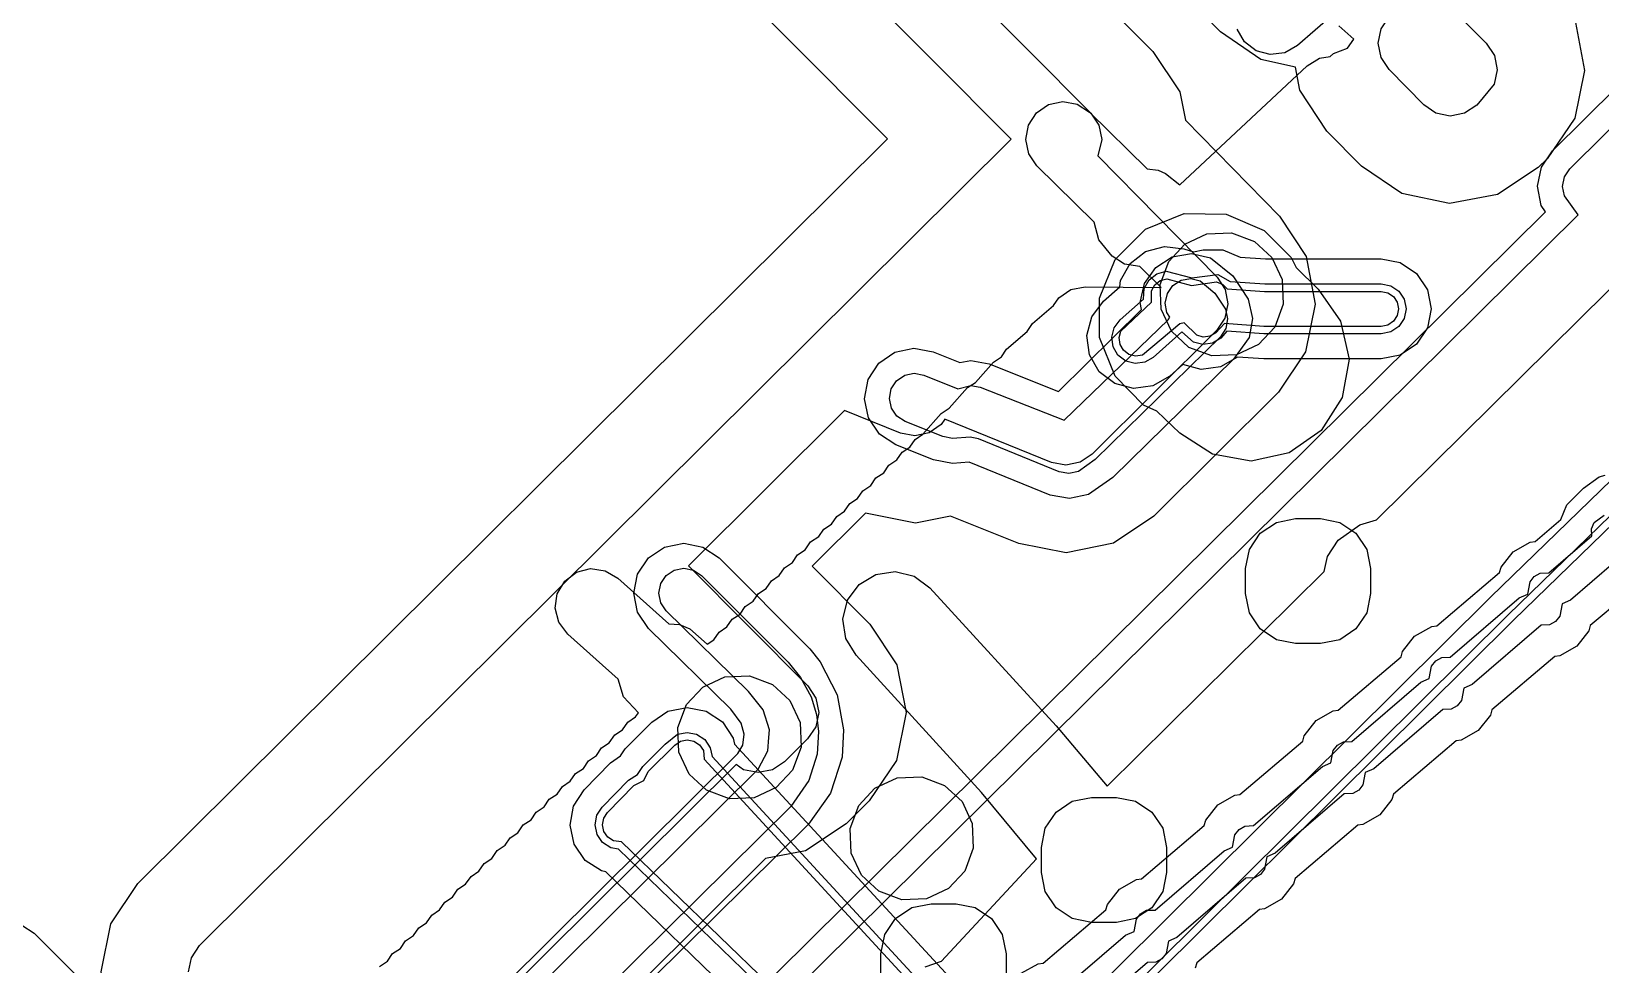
# Model space of a CAD drawing. Header units: metres. Extents: x -2677 to -840, y 169 to 1487.
# Drawn here: x -1908.2 to -1845.4, y 1224.1 to 1261.4 of the extents above; entities that cross this region are included whole.
import ezdxf

# ---------------------------------------------------------------- set-up
doc = ezdxf.new("R2010")
doc.units = ezdxf.units.M
doc.layers.add('AI_GREENING_EXCLUSIONS', color=1, linetype='Continuous')

msp = doc.modelspace()

# ---------------------------------------------------------------- linework, layer by layer
at = {"layer": 'AI_GREENING_EXCLUSIONS'}
for points in [[(-1878.318, 1275.697), (-1863.346, 1260.634), (-1862.267, 1259.009), (-1862.046, 1257.881), (-1858.284, 1254.045), (-1857.219, 1252.421), (-1856.853, 1250.515), (-1857.241, 1248.613), (-1858.324, 1247.002), (-1863.309, 1242.036), (-1864.917, 1240.961), (-1866.812, 1240.578), (-1868.711, 1240.942), (-1871.44, 1242.044), (-1872.836, 1241.754), (-1874.844, 1242.155), (-1876.971, 1240.04), (-1874.664, 1237.719), (-1873.585, 1236.094), (-1873.21, 1234.179), (-1873.596, 1232.267), (-1874.685, 1230.648), (-1875.607, 1229.731), (-1877.232, 1228.652), (-1878.835, 1228.339), (-1888.872, 1218.361)], [(-1880.8, 1273.229), (-1865.828, 1258.167), (-1865.504, 1257.679), (-1865.392, 1257.105), (-1865.555, 1256.461), (-1860.782, 1251.594), (-1860.463, 1251.107), (-1860.353, 1250.535), (-1860.47, 1249.965), (-1860.795, 1249.481), (-1865.779, 1244.515), (-1866.261, 1244.193), (-1866.83, 1244.078), (-1867.4, 1244.187), (-1871.671, 1245.913), (-1871.809, 1245.703), (-1872.293, 1245.373), (-1872.866, 1245.254), (-1873.441, 1245.363), (-1875.673, 1246.265), (-1881.921, 1240.055), (-1877.146, 1235.251), (-1876.822, 1234.764), (-1876.71, 1234.19), (-1876.826, 1233.616), (-1877.153, 1233.13), (-1878.075, 1232.214), (-1878.562, 1231.89), (-1879.136, 1231.778), (-1879.71, 1231.893), (-1880.016, 1232.099), (-1893.358, 1218.838)], [(-1901.904, 1223.803), (-1901.788, 1224.376), (-1901.461, 1224.862), (-1869.013, 1257.116), (-1881.871, 1270.051)], [(-1925.245, 1177.19), (-1895.731, 1206.582), (-1847.643, 1254.21), (-1847.816, 1254.472), (-1847.966, 1255.238), (-1847.81, 1256.003), (-1847.374, 1256.65), (-1838.339, 1265.617)], [(-1924.54, 1176.48), (-1895.03, 1205.869), (-1846.338, 1254.095), (-1846.891, 1254.851), (-1846.966, 1255.234), (-1846.888, 1255.616), (-1846.67, 1255.94), (-1836.932, 1265.604)], [(-1909.034, 1219.214), (-1907.414, 1220.301), (-1905.502, 1220.685), (-1904.031, 1220.396), (-1905.029, 1221.899), (-1905.404, 1223.813), (-1905.017, 1225.725), (-1903.928, 1227.344), (-1873.963, 1257.131), (-1882.077, 1265.294)], [(-1872.459, 1224.016), (-1871.802, 1224.237), (-1867.995, 1228.33), (-1870.196, 1230.982), (-1875.217, 1236.476), (-1875.621, 1237.144), (-1875.738, 1237.915), (-1875.552, 1238.673), (-1875.09, 1239.302), (-1874.422, 1239.706), (-1873.65, 1239.823), (-1872.893, 1239.637), (-1872.264, 1239.175), (-1867.217, 1233.651), (-1865.172, 1231.232), (-1856.494, 1239.821), (-1856.37, 1240.43), (-1855.933, 1241.077), (-1855.074, 1241.692), (-1854.409, 1241.886), (-1833.608, 1262.474)], [(-1846.451, 1261.782), (-1846.085, 1259.865), (-1846.48, 1257.955), (-1847.576, 1256.341), (-1847.938, 1255.985), (-1849.569, 1254.913), (-1851.485, 1254.547), (-1853.395, 1254.942), (-1855.009, 1256.038), (-1856.397, 1257.446), (-1856.397, 1257.446), (-1857.468, 1259.076), (-1857.646, 1260.007), (-1859.035, 1260.304), (-1860.641, 1261.411), (-1861.334, 1262.124)], [(-1856.156, 1262.09), (-1857.567, 1260.865), (-1858.076, 1260.575), (-1858.656, 1260.502), (-1859.221, 1260.656), (-1859.683, 1261.015), (-1859.973, 1261.523)], [(-1894.268, 1224.028), (-1893.957, 1224.232), (-1893.748, 1224.541), (-1893.434, 1224.747), (-1893.226, 1225.054), (-1892.911, 1225.261), (-1892.702, 1225.568), (-1892.387, 1225.774), (-1892.179, 1226.082), (-1891.865, 1226.288), (-1891.657, 1226.594), (-1891.348, 1226.797), (-1891.134, 1227.112), (-1890.826, 1227.315), (-1890.611, 1227.63), (-1890.297, 1227.837), (-1890.088, 1228.145), (-1889.78, 1228.347), (-1889.565, 1228.663), (-1889.245, 1228.874), (-1889.042, 1229.173), (-1888.736, 1229.374), (-1888.524, 1229.687), (-1888.209, 1229.894), (-1888.001, 1230.201), (-1887.69, 1230.405), (-1887.48, 1230.713), (-1887.166, 1230.92), (-1886.958, 1231.226), (-1886.643, 1231.433), (-1886.435, 1231.74), (-1886.12, 1231.947), (-1885.912, 1232.254), (-1885.597, 1232.461), (-1885.389, 1232.767), (-1885.081, 1232.97), (-1884.867, 1233.285), (-1884.558, 1233.487), (-1884.344, 1233.803), (-1884.03, 1234.01), (-1883.919, 1234.173), (-1884.509, 1234.814), (-1884.725, 1235.516), (-1886.746, 1237.324), (-1887.098, 1237.792), (-1887.243, 1238.359), (-1887.161, 1238.938), (-1886.864, 1239.442), (-1886.396, 1239.794), (-1885.829, 1239.939), (-1885.249, 1239.857), (-1884.746, 1239.56), (-1882.708, 1237.736), (-1882.273, 1237.701), (-1881.866, 1237.538), (-1881.171, 1236.913), (-1880.899, 1237.092), (-1880.691, 1237.399), (-1880.376, 1237.606), (-1880.167, 1237.913), (-1879.853, 1238.12), (-1879.644, 1238.427), (-1879.33, 1238.633), (-1879.122, 1238.94), (-1878.813, 1239.142), (-1878.6, 1239.457), (-1878.291, 1239.66), (-1878.077, 1239.976), (-1877.762, 1240.182), (-1877.554, 1240.49), (-1877.245, 1240.692), (-1877.031, 1241.009), (-1876.71, 1241.219), (-1876.508, 1241.518), (-1876.201, 1241.719), (-1875.989, 1242.032), (-1875.674, 1242.239), (-1875.466, 1242.546), (-1875.155, 1242.75), (-1874.946, 1243.059), (-1874.631, 1243.265), (-1874.423, 1243.571), (-1874.108, 1243.778), (-1873.9, 1244.085), (-1873.585, 1244.292), (-1873.377, 1244.599), (-1873.063, 1244.806), (-1872.855, 1245.112), (-1872.546, 1245.315), (-1871.809, 1246.148), (-1871.495, 1246.355), (-1870.763, 1247.181), (-1870.443, 1247.392), (-1869.722, 1248.205), (-1869.407, 1248.412), (-1869.198, 1248.718), (-1868.376, 1249.433), (-1868.159, 1249.753), (-1867.327, 1250.464), (-1867.113, 1250.779), (-1866.624, 1251.101), (-1866.049, 1251.21), (-1863.021, 1251.188), (-1863.87, 1252.021), (-1864.479, 1252.122), (-1864.969, 1252.443), (-1865.508, 1253.095), (-1865.691, 1253.806), (-1867.983, 1256.054), (-1868.313, 1256.537), (-1868.433, 1257.11), (-1868.324, 1257.685), (-1868.004, 1258.175), (-1867.521, 1258.505), (-1866.948, 1258.625), (-1866.373, 1258.516), (-1865.883, 1258.196), (-1863.574, 1255.932), (-1863.141, 1255.877), (-1862.837, 1255.75), (-1862.264, 1255.293), (-1857.184, 1260.052), (-1856.687, 1260.361), (-1856.259, 1260.432), (-1856.132, 1260.554), (-1855.561, 1260.767), (-1855.316, 1261.119), (-1855.907, 1261.652)], [(-1878.931, 1223.112), (-1884.711, 1228.715), (-1885.022, 1228.773), (-1885.349, 1228.985), (-1885.57, 1229.307), (-1885.651, 1229.689), (-1885.58, 1230.072), (-1885.368, 1230.399), (-1884.321, 1231.474), (-1883.95, 1231.705), (-1883.735, 1232.029), (-1882.854, 1232.917), (-1882.354, 1233.312), (-1881.972, 1233.389), (-1881.589, 1233.314), (-1881.264, 1233.099), (-1881.046, 1232.775), (-1880.974, 1232.421), (-1868.491, 1218.87), (-1849.143, 1238.088), (-1830.505, 1256.184)], [(-1878.72, 1223.326), (-1884.588, 1229.013), (-1884.911, 1229.051), (-1885.14, 1229.2), (-1885.295, 1229.425), (-1885.351, 1229.693), (-1885.302, 1229.961), (-1885.153, 1230.19), (-1884.106, 1231.265), (-1883.699, 1231.458), (-1883.522, 1231.818), (-1882.465, 1232.882), (-1882.238, 1233.035), (-1881.971, 1233.089), (-1881.703, 1233.037), (-1881.475, 1232.886), (-1881.322, 1232.659), (-1881.284, 1232.313), (-1868.501, 1218.437), (-1848.931, 1237.875), (-1830.164, 1256.097)], [(-1879.632, 1222.399), (-1885.215, 1227.811), (-1885.393, 1227.844), (-1886.047, 1228.269), (-1886.489, 1228.912), (-1886.651, 1229.676), (-1886.509, 1230.443), (-1886.084, 1231.097), (-1885.037, 1232.172), (-1884.633, 1232.449), (-1884.445, 1232.734), (-1883.387, 1233.799), (-1882.74, 1234.234), (-1881.975, 1234.389), (-1881.209, 1234.24), (-1880.559, 1233.808), (-1880.123, 1233.161), (-1880.075, 1232.922), (-1868.457, 1220.313), (-1849.848, 1238.797), (-1836.204, 1252.045)], [(-1868.619, 1223.75), (-1867.939, 1224.133), (-1867.738, 1224.157), (-1865.227, 1226.293), (-1865.167, 1226.509), (-1864.685, 1227.123), (-1864.004, 1227.506), (-1863.803, 1227.53), (-1861.293, 1229.666), (-1861.232, 1229.883), (-1860.75, 1230.496), (-1860.07, 1230.879), (-1859.868, 1230.903), (-1857.358, 1233.039), (-1857.297, 1233.256), (-1856.815, 1233.87), (-1856.135, 1234.252), (-1855.934, 1234.276), (-1853.423, 1236.412), (-1853.363, 1236.629), (-1852.881, 1237.243), (-1852.2, 1237.625), (-1851.999, 1237.65), (-1849.489, 1239.785), (-1849.428, 1240.002), (-1848.946, 1240.616), (-1848.266, 1240.999), (-1848.064, 1241.023), (-1847.03, 1241.909), (-1846.796, 1242.496), (-1846.131, 1243.159), (-1845.499, 1243.616), (-1845.26, 1243.673)], [(-1867.194, 1222.91), (-1864.437, 1225.274), (-1864.099, 1225.42), (-1864.007, 1225.921), (-1863.838, 1226.136), (-1863.6, 1226.27), (-1863.26, 1226.283), (-1860.502, 1228.648), (-1860.164, 1228.793), (-1860.072, 1229.295), (-1859.904, 1229.509), (-1859.666, 1229.643), (-1859.325, 1229.657), (-1856.567, 1232.021), (-1856.23, 1232.167), (-1856.138, 1232.668), (-1855.969, 1232.883), (-1855.731, 1233.017), (-1855.39, 1233.03), (-1852.633, 1235.394), (-1852.295, 1235.54), (-1852.203, 1236.041), (-1852.034, 1236.256), (-1851.796, 1236.39), (-1851.456, 1236.403), (-1848.698, 1238.767), (-1848.36, 1238.913), (-1848.268, 1239.414), (-1848.1, 1239.629), (-1847.862, 1239.763), (-1847.521, 1239.776), (-1845.8, 1241.252), (-1845.807, 1241.534), (-1845.706, 1241.788), (-1845.3, 1242.075)], [(-1900.451, 1212.173), (-1879.939, 1232.55), (-1879.747, 1232.878), (-1879.693, 1233.323), (-1879.811, 1233.756), (-1880.222, 1234.317), (-1883.519, 1237.543), (-1883.952, 1238.192), (-1884.105, 1238.957), (-1883.952, 1239.722), (-1883.519, 1240.371), (-1882.87, 1240.805), (-1882.105, 1240.957), (-1881.339, 1240.805), (-1880.691, 1240.372), (-1877.068, 1236.732), (-1876.653, 1236.21), (-1875.975, 1234.892), (-1875.717, 1233.495), (-1875.776, 1232.398), (-1876.235, 1230.96), (-1877.12, 1229.712), (-1898.29, 1208.754)], [(-1900.607, 1210.617), (-1879.125, 1231.914), (-1878.746, 1232.655), (-1878.703, 1233.186), (-1878.682, 1233.492), (-1878.935, 1234.287), (-1879.515, 1235.025), (-1882.812, 1238.25), (-1883.028, 1238.574), (-1883.105, 1238.957), (-1883.028, 1239.34), (-1882.812, 1239.664), (-1882.487, 1239.881), (-1882.105, 1239.957), (-1881.722, 1239.881), (-1881.398, 1239.664), (-1877.925, 1236.193), (-1877.435, 1235.587), (-1877.009, 1234.809), (-1876.798, 1234.109), (-1876.714, 1233.422), (-1876.769, 1232.518), (-1877.098, 1231.466), (-1877.824, 1230.423), (-1898.986, 1209.472)], [(-1844.913, 1240.168), (-1846.648, 1238.681), (-1846.985, 1238.535), (-1847.077, 1238.034), (-1847.246, 1237.819), (-1847.484, 1237.685), (-1847.825, 1237.672), (-1850.583, 1235.308), (-1850.92, 1235.162), (-1851.012, 1234.661), (-1851.181, 1234.446), (-1851.419, 1234.312), (-1851.759, 1234.299), (-1854.517, 1231.934), (-1854.855, 1231.788), (-1854.947, 1231.287), (-1855.115, 1231.072), (-1855.353, 1230.939), (-1855.694, 1230.925), (-1858.452, 1228.561), (-1858.789, 1228.415), (-1858.881, 1227.914), (-1859.05, 1227.699), (-1859.288, 1227.565), (-1859.629, 1227.552), (-1862.387, 1225.188), (-1862.724, 1225.042), (-1862.816, 1224.541), (-1862.985, 1224.326), (-1863.223, 1224.192), (-1863.563, 1224.179), (-1866.321, 1221.815)], [(-1844.495, 1238.814), (-1845.857, 1237.663), (-1845.918, 1237.446), (-1846.4, 1236.832), (-1847.08, 1236.449), (-1847.281, 1236.425), (-1849.792, 1234.289), (-1849.853, 1234.073), (-1850.335, 1233.459), (-1851.015, 1233.076), (-1851.216, 1233.052), (-1853.726, 1230.916), (-1853.787, 1230.699), (-1854.269, 1230.086), (-1854.949, 1229.703), (-1855.151, 1229.679), (-1857.661, 1227.543), (-1857.722, 1227.326), (-1858.204, 1226.712), (-1858.884, 1226.33), (-1859.086, 1226.305), (-1861.596, 1224.17), (-1861.657, 1223.953)], [(-1908.567, 1225.683), (-1908.08, 1225.358), (-1900.425, 1217.699)]]:
    msp.add_lwpolyline(points, dxfattribs=at)
for points in [[(-1854.225, 1260.391), (-1854.335, 1260.966), (-1854.216, 1261.539), (-1853.887, 1262.023), (-1853.525, 1262.38), (-1853.036, 1262.701), (-1852.461, 1262.811), (-1851.888, 1262.692), (-1851.404, 1262.363), (-1850.71, 1261.661), (-1850.016, 1260.956), (-1849.695, 1260.467), (-1849.585, 1259.892), (-1849.703, 1259.319), (-1850.394, 1258.478), (-1850.883, 1258.157), (-1851.458, 1258.047), (-1852.031, 1258.166), (-1852.516, 1258.494), (-1853.209, 1259.197), (-1853.903, 1259.902), (-1854.225, 1260.391)], [(-1857.624, 1251.982), (-1856.733, 1251.125), (-1855.84, 1249.845), (-1855.505, 1248.321), (-1855.779, 1246.784), (-1856.62, 1245.47), (-1857.9, 1244.577), (-1859.424, 1244.242), (-1860.96, 1244.515), (-1862.275, 1245.356), (-1863.194, 1246.239), (-1863.72, 1246.479), (-1864.854, 1247.639), (-1865.478, 1249.181), (-1865.478, 1250.764), (-1864.854, 1252.306), (-1863.64, 1253.52), (-1862.098, 1254.144), (-1860.418, 1254.124), (-1858.894, 1253.466), (-1857.813, 1252.386), (-1857.624, 1251.982)], [(-1858.137, 1250.516), (-1858.478, 1249.599), (-1859.125, 1248.9), (-1860.007, 1248.491), (-1860.993, 1248.452), (-1861.91, 1248.793), (-1862.609, 1249.44), (-1863.018, 1250.322), (-1863.057, 1251.308), (-1862.716, 1252.225), (-1862.069, 1252.924), (-1861.187, 1253.333), (-1860.201, 1253.372), (-1859.284, 1253.031), (-1858.585, 1252.384), (-1858.176, 1251.502), (-1858.137, 1250.516)], [(-1874.279, 1245.325), (-1874.719, 1245.97), (-1874.879, 1246.733), (-1874.735, 1247.5), (-1874.308, 1248.154), (-1873.663, 1248.594), (-1872.9, 1248.754), (-1872.133, 1248.61), (-1871.069, 1248.182), (-1870.629, 1248.267), (-1869.895, 1248.13), (-1867.116, 1247.033), (-1863.804, 1250.312), (-1863.853, 1250.588), (-1863.684, 1251.349), (-1863.236, 1251.989), (-1862.578, 1252.408), (-1861.81, 1252.543), (-1861.048, 1252.374), (-1860.15, 1251.656), (-1859.533, 1250.715), (-1859.365, 1249.952), (-1859.502, 1249.184), (-1860.119, 1248.324), (-1864.952, 1243.586), (-1865.923, 1242.911), (-1866.685, 1242.744), (-1867.453, 1242.881), (-1870.689, 1244.199), (-1871.353, 1244.149), (-1872.12, 1244.293), (-1873.625, 1244.898), (-1874.279, 1245.325)], [(-1853.456, 1252.181), (-1852.807, 1251.747), (-1852.373, 1251.098), (-1852.221, 1250.333), (-1852.373, 1249.568), (-1852.807, 1248.919), (-1853.456, 1248.485), (-1854.221, 1248.333), (-1858.913, 1248.333), (-1859.969, 1248.403), (-1860.639, 1248.013), (-1861.412, 1247.909), (-1862.15, 1248.103), (-1862.671, 1247.641), (-1863.346, 1247.248), (-1864.119, 1247.143), (-1864.873, 1247.342), (-1865.495, 1247.814), (-1865.888, 1248.488), (-1865.993, 1249.261), (-1865.794, 1250.016), (-1865.322, 1250.637), (-1864.67, 1251.214), (-1864.64, 1251.463), (-1864.255, 1252.143), (-1863.64, 1252.623), (-1862.888, 1252.831), (-1862.114, 1252.736), (-1861.73, 1252.609), (-1861.334, 1252.689), (-1860.553, 1252.692), (-1859.858, 1252.406), (-1858.841, 1252.333), (-1854.221, 1252.333), (-1853.456, 1252.181)], [(-1853.838, 1251.257), (-1853.514, 1251.04), (-1853.297, 1250.716), (-1853.221, 1250.333), (-1853.297, 1249.95), (-1853.514, 1249.626), (-1853.838, 1249.409), (-1854.221, 1249.333), (-1858.913, 1249.333), (-1860.397, 1249.437), (-1860.627, 1249.155), (-1860.964, 1248.959), (-1861.35, 1248.907), (-1861.728, 1249.006), (-1862.184, 1249.408), (-1863.334, 1248.39), (-1863.671, 1248.194), (-1864.058, 1248.141), (-1864.435, 1248.241), (-1864.746, 1248.477), (-1864.942, 1248.814), (-1864.995, 1249.2), (-1864.896, 1249.578), (-1864.659, 1249.888), (-1863.725, 1250.715), (-1863.69, 1251.15), (-1863.498, 1251.49), (-1863.19, 1251.73), (-1862.814, 1251.834), (-1861.792, 1251.577), (-1860.746, 1251.71), (-1860.254, 1251.432), (-1858.877, 1251.333), (-1854.221, 1251.333), (-1853.838, 1251.257)], [(-1872.506, 1247.682), (-1871.146, 1247.135), (-1870.626, 1247.267), (-1870.259, 1247.198), (-1866.894, 1245.883), (-1862.738, 1249.888), (-1862.666, 1249.994), (-1862.785, 1250.182), (-1862.853, 1250.566), (-1862.769, 1250.947), (-1862.545, 1251.266), (-1862.216, 1251.476), (-1861.831, 1251.544), (-1861.451, 1251.459), (-1860.872, 1250.965), (-1860.449, 1250.314), (-1860.365, 1249.932), (-1860.433, 1249.548), (-1860.644, 1249.22), (-1865.652, 1244.3), (-1866.324, 1243.827), (-1866.705, 1243.744), (-1867.089, 1243.812), (-1870.326, 1245.131), (-1870.649, 1245.204), (-1871.363, 1245.149), (-1871.747, 1245.221), (-1873.252, 1245.826), (-1873.579, 1246.04), (-1873.799, 1246.362), (-1873.879, 1246.744), (-1873.807, 1247.127), (-1873.593, 1247.454), (-1873.271, 1247.674), (-1872.889, 1247.754), (-1872.506, 1247.682)], [(-1853.726, 1250.828), (-1853.574, 1250.601), (-1853.521, 1250.333), (-1853.574, 1250.065), (-1853.726, 1249.838), (-1853.953, 1249.686), (-1854.221, 1249.633), (-1858.913, 1249.633), (-1860.478, 1249.743), (-1860.825, 1249.38), (-1861.061, 1249.243), (-1861.332, 1249.206), (-1861.596, 1249.276), (-1862.103, 1249.769), (-1862.271, 1249.731), (-1863.769, 1248.477), (-1864.039, 1248.441), (-1864.304, 1248.51), (-1864.521, 1248.676), (-1864.659, 1248.911), (-1864.695, 1249.182), (-1864.626, 1249.446), (-1863.397, 1250.605), (-1863.405, 1251.056), (-1863.271, 1251.294), (-1863.055, 1251.462), (-1862.792, 1251.535), (-1861.81, 1251.267), (-1860.803, 1251.416), (-1860.551, 1251.312), (-1860.377, 1251.14), (-1858.888, 1251.033), (-1854.221, 1251.033), (-1853.953, 1250.98), (-1853.726, 1250.828)], [(-1855.229, 1237.528), (-1855.878, 1237.094), (-1856.643, 1236.942), (-1857.643, 1236.942), (-1858.408, 1237.094), (-1859.057, 1237.528), (-1859.491, 1238.177), (-1859.643, 1238.942), (-1859.643, 1239.942), (-1859.491, 1240.707), (-1859.057, 1241.356), (-1858.408, 1241.79), (-1857.643, 1241.942), (-1856.643, 1241.942), (-1855.878, 1241.79), (-1855.229, 1241.356), (-1854.795, 1240.707), (-1854.643, 1239.942), (-1854.643, 1238.942), (-1854.795, 1238.177), (-1855.229, 1237.528)], [(-1877.416, 1232.794), (-1877.757, 1231.877), (-1878.404, 1231.178), (-1879.286, 1230.769), (-1880.272, 1230.73), (-1881.189, 1231.071), (-1881.888, 1231.718), (-1882.297, 1232.6), (-1882.336, 1233.586), (-1881.995, 1234.503), (-1881.348, 1235.202), (-1880.466, 1235.611), (-1879.48, 1235.65), (-1878.563, 1235.309), (-1877.864, 1234.662), (-1877.455, 1233.78), (-1877.416, 1232.794)], [(-1870.528, 1228.753), (-1870.869, 1227.836), (-1871.516, 1227.137), (-1872.398, 1226.728), (-1873.384, 1226.689), (-1874.301, 1227.03), (-1875, 1227.677), (-1875.409, 1228.559), (-1875.448, 1229.545), (-1875.107, 1230.462), (-1874.46, 1231.161), (-1873.578, 1231.57), (-1872.592, 1231.609), (-1871.675, 1231.268), (-1870.976, 1230.621), (-1870.567, 1229.739), (-1870.528, 1228.753)], [(-1863.39, 1226.373), (-1864.039, 1225.939), (-1864.804, 1225.787), (-1865.804, 1225.787), (-1866.569, 1225.939), (-1867.218, 1226.373), (-1867.652, 1227.022), (-1867.804, 1227.787), (-1867.804, 1228.787), (-1867.652, 1229.552), (-1867.218, 1230.201), (-1866.569, 1230.635), (-1865.804, 1230.787), (-1864.804, 1230.787), (-1864.039, 1230.635), (-1863.39, 1230.201), (-1862.956, 1229.552), (-1862.804, 1228.787), (-1862.804, 1227.787), (-1862.956, 1227.022), (-1863.39, 1226.373)], [(-1870.454, 1221.685), (-1871.219, 1221.533), (-1872.219, 1221.533), (-1872.984, 1221.685), (-1873.633, 1222.119), (-1874.067, 1222.768), (-1874.219, 1223.533), (-1874.219, 1224.533), (-1874.067, 1225.298), (-1873.633, 1225.947), (-1872.984, 1226.381), (-1872.219, 1226.533), (-1871.219, 1226.533), (-1870.454, 1226.381), (-1869.805, 1225.947), (-1869.371, 1225.298), (-1869.219, 1224.533), (-1869.219, 1223.533), (-1869.371, 1222.768), (-1869.805, 1222.119), (-1870.454, 1221.685)]]:
    msp.add_lwpolyline(points, close=True, dxfattribs=at)

doc.saveas('drawing.dxf')
